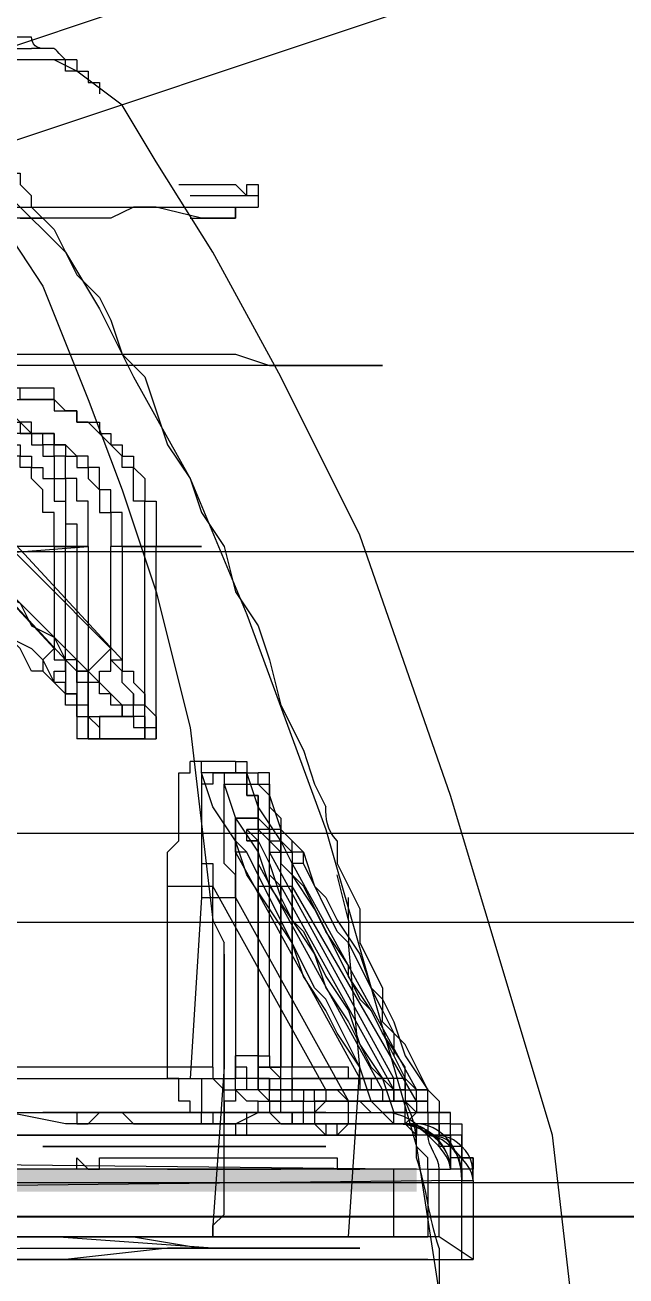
# Model space of a CAD drawing. Header units: millimetres. Extents: x 25083 to 52777, y 24772 to 45779.
# Drawn here: x 39278.65 to 39298.36, y 33704.26 to 33745.31 of the extents above; entities that cross this region are included whole.
import ezdxf

# ---------------------------------------------------------------- set-up
doc = ezdxf.new("R2010")
doc.units = ezdxf.units.MM
doc.layers.add('小车', color=7, linetype='Continuous')
doc.styles.get("Standard").update_dxf_attribs({"font": ''})
doc.styles.get('Standard').set_extended_font_data('SimSun')
doc.dimstyles.new('15', dxfattribs={"dimtxt": 15, "dimasz": 10, "dimexe": 2, "dimexo": 1, "dimgap": 1, "dimtad": 1, "dimdsep": 46, "dimtxsty": 'Standard', "dimcen": 2.5, "dimadec": 0, "dimazin": 0, "dimtfac": 1, "dimtmove": 2, "dimatfit": 3, "dimfxl": 1, "dimtolj": 1, "dimarcsym": 0})
doc.dimstyles.new('ISO-25', dxfattribs={"dimtxt": 2.5, "dimasz": 2.5, "dimexe": 1.25, "dimexo": 0.625, "dimtad": 1, "dimtxsty": 'Standard', "dimcen": 2.5, "dimadec": 0, "dimazin": 0, "dimtfac": 1, "dimtmove": 0, "dimatfit": 3, "dimfxl": 1, "dimarcsym": 0})

# ---------------------------------------------------------------- blocks, each defined once
blk = doc.blocks.new('*D925')
at = {"color": 0, "lineweight": -2}
for p, q in [((29677.862, 34881.662), (29677.862, 32448.293)), ((40733.017, 34757.645), (40733.017, 32448.293)), ((29680.362, 32449.543), (40730.517, 32449.543))]:
    blk.add_line(p, q, dxfattribs=at)
at = {"color": 0}
for points in [[(29680.362, 32449.96), (29680.362, 32449.127), (29677.862, 32449.543)], [(40730.517, 32449.127), (40730.517, 32449.96), (40733.017, 32449.543)]]:
    blk.add_solid(points, dxfattribs=at)
at = {"layer": 'DEFPOINTS', "color": 0}
for p in [(29677.862, 34882.287), (40733.017, 34758.27), (40733.017, 32449.543)]:
    blk.add_point(p, dxfattribs=at)
at = {"color": 0, "insert": (35205.439, 32451.628), "char_height": 2.5, "attachment_point": 5}
blk.add_mtext('11055,15', dxfattribs=at)
blk = doc.blocks.new('zw$D2F4')
h = blk.add_hatch(color=7)
edge = h.paths.add_edge_path(flags=0)
edge.add_spline(control_points=[(528.444, 114.007), (528.444, 114.007), (528.444, 124.777), (528.444, 124.777), (528.444, 124.777), (527.701, 124.777), (527.701, 124.777), (527.701, 124.777), (527.701, 114.007), (527.701, 114.007), (527.701, 114.007), (528.444, 114.007), (528.444, 114.007), (528.444, 114.007), (528.444, 114.007), (528.444, 114.007)], knot_values=[0, 0, 0, 0, 1, 1, 1, 2, 2, 2, 3, 3, 3, 4, 4, 4, 5, 5, 5, 5], degree=3, periodic=0)
edge = h.paths.add_edge_path(flags=0)
edge.add_spline(control_points=[(528.444, 135.546), (528.444, 135.546), (528.444, 167.483), (528.444, 167.483), (528.444, 167.483), (527.701, 167.483), (527.701, 167.483), (527.701, 167.483), (527.701, 135.546), (527.701, 135.546), (527.701, 135.546), (528.444, 135.546), (528.444, 135.546), (528.444, 135.546), (528.444, 135.546), (528.444, 135.546)], knot_values=[0, 0, 0, 0, 1, 1, 1, 2, 2, 2, 3, 3, 3, 4, 4, 4, 5, 5, 5, 5], degree=3, periodic=0)
edge = h.paths.add_edge_path(flags=0)
edge.add_spline(control_points=[(528.444, 177.881), (528.444, 177.881), (528.444, 188.65), (528.444, 188.65), (528.444, 188.65), (527.701, 188.65), (527.701, 188.65), (527.701, 188.65), (527.701, 177.881), (527.701, 177.881), (527.701, 177.881), (528.444, 177.881), (528.444, 177.881), (528.444, 177.881), (528.444, 177.881), (528.444, 177.881)], knot_values=[0, 0, 0, 0, 1, 1, 1, 2, 2, 2, 3, 3, 3, 4, 4, 4, 5, 5, 5, 5], degree=3, periodic=0)
edge = h.paths.add_edge_path(flags=0)
edge.add_spline(control_points=[(528.444, 199.42), (528.444, 199.42), (528.444, 231.357), (528.444, 231.357), (528.444, 231.357), (527.701, 231.357), (527.701, 231.357), (527.701, 231.357), (527.701, 199.42), (527.701, 199.42), (527.701, 199.42), (528.444, 199.42), (528.444, 199.42), (528.444, 199.42), (528.444, 199.42), (528.444, 199.42)], knot_values=[0, 0, 0, 0, 1, 1, 1, 2, 2, 2, 3, 3, 3, 4, 4, 4, 5, 5, 5, 5], degree=3, periodic=0)
at = {"color": 7, "lineweight": 5}
for points in [[(554.81, 200.534), (554.81, 214.645), (554.439, 217.988), (554.439, 344.25), (554.439, 353.534), (554.439, 356.133), (554.81, 361.704), (554.81, 372.473)], [(554.81, 372.473), (555.182, 372.473), (555.182, 372.102), (554.81, 371.359), (554.81, 368.759), (555.182, 368.017), (555.182, 228.757), (555.182, 219.102), (555.182, 205.362), (554.81, 204.247), (554.81, 200.534)], [(525.844, 201.277), (525.844, 207.59), (525.473, 210.932), (525.473, 355.391), (525.473, 360.59), (525.473, 363.932), (525.844, 366.531), (525.844, 371.359)], [(525.844, 371.359), (525.844, 367.274), (526.216, 365.417), (526.216, 217.616), (526.216, 212.046), (526.216, 208.704), (525.844, 206.476), (525.844, 201.277)], [(560.009, 205.362), (559.638, 205.362), (559.638, 206.476), (560.009, 207.961), (560.009, 208.704), (559.638, 209.446), (559.638, 253.267), (559.267, 265.893), (559.267, 305.628), (559.638, 318.255), (559.638, 340.908), (559.638, 349.82), (559.638, 363.56), (560.009, 365.046), (559.638, 366.16), (559.638, 366.903), (560.009, 367.274)], [(560.009, 367.274), (560.009, 343.878), (560.381, 341.65), (560.381, 232.099), (560.009, 232.099), (560.009, 223.187), (560.009, 205.362)], [(548.497, 301.915), (548.497, 215.017), (548.869, 210.189)], [(525.473, 262.922), (525.473, 218.73), (525.844, 212.417), (525.844, 203.133)], [(525.844, 206.104), (526.216, 211.303), (526.216, 262.179)], [(530.301, 235.07), (530.301, 200.534)], [(526.216, 199.048), (526.216, 233.956)], [(528.815, 233.956), (528.444, 199.048)], [(529.558, 199.048), (529.558, 232.842)], [(525.473, 199.048), (525.473, 231.728)], [(525.473, 231.728), (525.473, 197.934)], [(528.072, 197.934), (527.701, 231.728)], [(548.869, 210.561), (548.869, 213.16), (549.24, 215.017), (549.24, 227.272)], [(531.786, 207.59), (531.786, 223.558)], [(529.929, 205.733), (529.929, 210.932), (530.301, 212.789), (530.301, 222.444)], [(531.043, 222.073), (531.415, 220.587), (531.415, 206.847)], [(529.558, 220.959), (529.558, 204.99)], [(526.216, 220.587), (526.216, 199.048)], [(528.444, 205.733), (528.444, 220.216)], [(544.784, 211.675), (544.784, 212.046), (545.526, 212.417), (545.898, 212.789), (546.64, 213.16), (546.64, 213.531), (547.012, 213.903), (547.755, 214.274), (548.126, 215.017), (548.497, 215.017), (548.869, 215.76), (549.24, 216.131), (549.983, 216.502)], [(549.611, 216.131), (549.611, 215.76), (548.869, 215.388), (546.269, 212.789), (545.898, 212.789), (545.526, 212.046), (545.155, 211.675), (544.412, 211.303)], [(550.725, 216.131), (545.526, 211.303)], [(545.155, 210.932), (550.354, 215.76)], [(549.983, 215.388), (549.24, 214.645), (548.497, 214.274), (548.126, 213.531), (547.383, 213.16), (547.012, 212.417), (546.269, 212.046), (545.898, 211.303), (545.155, 210.932), (544.784, 210.561)], [(554.068, 215.388), (554.068, 214.274), (553.696, 214.274), (553.696, 213.531), (553.325, 213.16), (553.325, 212.789), (552.954, 212.789), (552.954, 212.417), (552.582, 212.417), (552.582, 212.046), (552.211, 212.046), (552.211, 211.675), (551.839, 211.675), (551.839, 211.303), (551.097, 211.303), (551.097, 210.932), (549.611, 210.932), (549.611, 210.561), (548.869, 210.561)], [(544.412, 209.818), (547.383, 212.789), (548.126, 213.16), (548.126, 213.531), (549.611, 215.017)], [(548.869, 210.189), (550.354, 210.189), (550.354, 210.561), (551.097, 210.561), (551.097, 210.932), (551.839, 210.932), (551.839, 211.303), (552.211, 211.303), (552.211, 211.675), (552.582, 211.675), (552.582, 212.046), (552.954, 212.046), (552.954, 212.417), (553.325, 212.789), (553.325, 213.531), (553.696, 213.531), (553.696, 215.017)], [(548.869, 211.303), (549.983, 211.303), (549.983, 211.675), (550.725, 211.675), (551.097, 212.046), (551.468, 212.046), (551.468, 212.417), (551.839, 212.417), (551.839, 212.789), (552.211, 212.789), (552.211, 213.16), (552.582, 213.16), (552.582, 213.903), (552.954, 213.903), (552.954, 215.017)], [(545.526, 209.446), (550.354, 214.274)], [(552.582, 214.645), (552.582, 213.16), (552.211, 212.789), (552.211, 212.417), (551.839, 212.417), (551.839, 212.046), (551.468, 212.046), (551.468, 211.675), (551.097, 211.675), (551.097, 211.303), (550.354, 211.303), (550.354, 210.932), (548.869, 210.932)], [(562.609, 214.645), (562.98, 214.645), (562.98, 214.274), (564.094, 214.274), (564.094, 213.903), (564.466, 213.903), (564.466, 213.531), (564.837, 213.531), (564.837, 213.16), (565.208, 212.789), (565.208, 212.046)], [(550.354, 213.903), (545.155, 209.075)], [(552.954, 213.531), (552.954, 212.417), (552.582, 212.046), (552.582, 211.303), (552.211, 211.303), (552.211, 210.932), (551.839, 210.932), (551.839, 210.561), (551.468, 210.561), (551.468, 210.189), (551.097, 210.189), (550.725, 209.818), (549.983, 209.818), (549.983, 209.446), (548.869, 209.446)], [(559.638, 213.16), (557.41, 211.675), (553.696, 210.189), (550.725, 209.075), (547.383, 207.961), (542.927, 206.847), (536.614, 206.104), (535.871, 205.733)], [(548.869, 209.075), (549.983, 209.075), (549.983, 209.446), (550.725, 209.446), (550.725, 209.818), (551.468, 209.818), (551.468, 210.189), (551.839, 210.189), (551.839, 210.561), (552.211, 210.932), (552.211, 211.303), (552.582, 211.303), (552.582, 212.789), (552.954, 212.789), (552.954, 213.16)], [(548.869, 208.332), (550.354, 208.332), (550.354, 208.704), (551.468, 208.704), (551.468, 209.075), (551.839, 209.075), (552.582, 209.818), (552.954, 210.189), (552.954, 210.561), (553.325, 210.561), (553.325, 210.932), (553.696, 211.303), (553.696, 212.417), (554.068, 212.417), (554.068, 213.16)], [(553.696, 211.303), (554.068, 211.303), (554.068, 212.789), (554.068, 213.16)], [(565.58, 212.046), (565.58, 213.16)], [(560.381, 212.789), (558.524, 210.932), (556.667, 209.818), (554.439, 208.704), (551.097, 206.847), (546.64, 204.99), (539.585, 202.391), (529.187, 199.42)], [(553.696, 212.789), (553.696, 211.303), (553.325, 211.303), (553.325, 210.561), (552.954, 210.561), (552.954, 209.818), (552.582, 209.818), (552.582, 209.446), (552.211, 209.446), (552.211, 209.075), (551.839, 209.075), (551.839, 208.704), (551.468, 208.704), (551.097, 208.332), (550.354, 208.332), (550.354, 207.961), (548.869, 207.961)], [(553.696, 212.789), (553.696, 211.303)], [(561.123, 212.789), (561.123, 212.417), (560.752, 212.417), (560.381, 212.046)], [(564.837, 212.046), (564.837, 212.789)], [(559.638, 212.417), (559.638, 211.675)], [(560.009, 212.046), (559.267, 211.303), (557.781, 210.561), (557.038, 209.818), (556.296, 209.446), (555.182, 209.075), (554.439, 208.332), (552.211, 207.59), (551.097, 206.847), (549.983, 206.476), (548.869, 205.733), (547.383, 205.362), (546.269, 204.619), (545.155, 204.247), (543.67, 203.876), (542.184, 203.133), (541.07, 202.762), (540.327, 202.391)], [(564.837, 211.303), (564.837, 212.046)], [(564.837, 211.303), (564.837, 212.046)], [(529.187, 202.391), (529.187, 208.332), (529.187, 209.075), (529.187, 211.675)], [(529.187, 211.675), (529.187, 205.362), (529.187, 204.619), (529.187, 202.391)], [(530.301, 211.675), (530.301, 210.561), (529.929, 210.561), (529.929, 210.189), (530.301, 209.818), (530.301, 209.075), (529.929, 208.704), (529.929, 205.362), (530.301, 204.619), (530.301, 204.247), (529.929, 203.876), (529.929, 203.505), (530.301, 203.505), (530.301, 202.391)], [(530.301, 202.391), (530.301, 210.189), (530.301, 211.675)], [(543.298, 210.561), (543.67, 210.561), (543.67, 210.932), (544.041, 210.932), (544.784, 211.675)], [(545.526, 211.303), (545.155, 211.675), (544.784, 211.675)], [(542.927, 209.818), (543.298, 210.189), (543.67, 210.189), (543.67, 210.561), (544.041, 210.561), (544.041, 210.932), (544.412, 210.932), (544.412, 211.303)], [(545.526, 211.303), (545.155, 211.303), (545.155, 210.932), (544.041, 210.932)], [(544.412, 211.303), (544.784, 211.303), (544.784, 210.932), (545.155, 210.932)], [(548.869, 211.303), (545.526, 211.303)], [(548.869, 211.303), (548.869, 210.561)], [(564.466, 210.561), (564.837, 211.303)], [(564.466, 210.561), (564.466, 210.932), (564.837, 210.932), (564.837, 211.303)], [(528.444, 201.277), (528.444, 207.218), (528.444, 207.961), (528.444, 210.561)], [(528.444, 210.561), (528.815, 210.561), (528.444, 210.189), (528.444, 209.818), (528.815, 209.818), (528.815, 204.247), (528.815, 203.505), (528.815, 202.019), (528.444, 202.019), (528.444, 201.277)], [(529.558, 210.561), (529.558, 202.762), (529.558, 202.391), (529.558, 201.277)], [(529.558, 201.277), (529.558, 209.075), (529.558, 210.561)], [(544.041, 210.932), (544.041, 210.561), (542.555, 210.561)], [(548.869, 210.561), (542.555, 210.561)], [(543.298, 210.561), (542.555, 210.561)], [(542.555, 208.332), (542.555, 210.561)], [(543.298, 210.561), (543.67, 210.561), (543.67, 210.932), (544.041, 210.932)], [(543.298, 208.704), (543.298, 209.075), (543.67, 209.075), (543.67, 209.446), (544.041, 209.446), (544.041, 209.818), (544.412, 209.818), (544.412, 210.189), (544.784, 210.189), (544.784, 210.561)], [(543.298, 210.561), (543.298, 208.704)], [(543.67, 210.189), (544.412, 210.189), (544.412, 210.561), (545.155, 210.561), (545.155, 210.932)], [(544.784, 210.561), (544.784, 210.189), (545.526, 209.446)], [(545.155, 210.932), (548.869, 210.932)], [(548.869, 210.189), (548.869, 210.932)], [(563.352, 209.075), (564.466, 210.561)], [(564.837, 210.561), (564.466, 210.561), (564.466, 210.189), (564.094, 210.189), (564.094, 209.818), (563.723, 209.818)], [(548.869, 210.189), (542.555, 210.189)], [(542.555, 210.189), (543.67, 210.189)], [(542.927, 209.818), (542.555, 209.818), (542.555, 210.189)], [(542.555, 210.189), (542.555, 207.961)], [(543.67, 210.189), (543.298, 210.189), (542.927, 209.818)], [(543.298, 208.332), (543.298, 209.818), (542.927, 209.818)], [(543.298, 208.332), (543.298, 208.704), (543.67, 208.704), (543.67, 209.075), (544.412, 209.818)], [(544.412, 209.818), (544.784, 209.818), (544.784, 209.446), (545.155, 209.446), (545.155, 209.075)], [(544.041, 208.704), (544.412, 209.075), (544.784, 209.075), (545.155, 209.446), (545.526, 209.446)], [(545.526, 209.446), (548.869, 209.446)], [(548.869, 208.332), (548.869, 209.446)], [(526.216, 209.075), (526.216, 204.99)], [(526.216, 204.99), (526.216, 209.075)], [(544.041, 208.704), (543.67, 208.704), (543.67, 209.075), (543.298, 209.075), (543.298, 208.704)], [(545.155, 209.075), (544.784, 209.075), (544.784, 208.704), (544.412, 208.704), (544.041, 208.332), (543.67, 208.332)], [(548.869, 209.075), (545.155, 209.075)], [(548.869, 209.075), (548.869, 207.961)], [(561.495, 207.961), (563.352, 209.075)], [(526.216, 208.704), (526.216, 206.476), (526.216, 205.362)], [(526.216, 204.99), (526.216, 207.59), (526.216, 208.704)], [(526.216, 208.704), (526.216, 206.476), (526.216, 204.99)], [(529.187, 208.704), (529.187, 206.104), (529.187, 205.733), (529.187, 204.99)], [(529.187, 204.99), (529.187, 207.961), (529.187, 208.704)], [(542.555, 208.332), (543.67, 208.332), (543.67, 208.704), (544.041, 208.704)], [(543.298, 208.704), (542.927, 208.704), (542.927, 208.332), (542.555, 208.332)], [(542.555, 208.332), (548.869, 208.332)], [(543.67, 208.332), (543.298, 207.961), (542.555, 207.961)], [(543.298, 208.332), (542.927, 208.332), (542.927, 207.961), (542.555, 207.961)], [(543.298, 208.332), (543.67, 208.332)], [(548.869, 206.476), (548.869, 208.332)], [(519.903, 193.849), (529.558, 194.963), (540.699, 198.306), (549.24, 201.277), (554.439, 203.876), (558.524, 206.104), (561.495, 207.961)], [(525.473, 203.876), (525.473, 207.961)], [(525.473, 207.961), (525.473, 203.876)], [(542.555, 207.961), (548.869, 207.961)], [(548.869, 207.961), (548.869, 206.476)], [(525.473, 207.59), (525.473, 205.362), (525.473, 204.247)], [(525.473, 204.247), (525.473, 206.104), (525.473, 207.59)], [(525.473, 203.876), (525.473, 206.476), (525.473, 207.59)], [(525.473, 207.59), (525.473, 205.362), (525.473, 204.99), (525.473, 203.876)], [(528.444, 207.59), (528.444, 204.99), (528.444, 204.619), (528.444, 203.876)], [(528.444, 203.876), (528.444, 206.847), (528.444, 207.59)], [(529.929, 205.733), (529.929, 206.476), (530.301, 206.476), (530.301, 206.847), (530.672, 206.847), (530.672, 207.218), (531.415, 207.218), (531.415, 207.59), (531.786, 207.59)], [(531.786, 207.59), (537.728, 207.59)], [(531.786, 206.104), (531.786, 207.59)], [(537.728, 207.59), (537.728, 206.104)], [(537.728, 207.59), (538.842, 207.59), (539.213, 207.218), (541.441, 207.218), (541.441, 206.847), (541.813, 206.847)], [(560.752, 207.218), (560.752, 205.362), (560.381, 204.99), (560.752, 204.99), (560.752, 204.619), (560.381, 204.619)], [(531.415, 206.847), (531.415, 206.476), (530.301, 206.476), (530.301, 206.104), (529.929, 206.104), (529.929, 205.362), (529.558, 205.362), (529.558, 204.99)], [(530.672, 200.905), (531.786, 201.277), (532.9, 202.019), (533.643, 202.391), (534.757, 203.133), (535.871, 203.505), (538.099, 204.99), (539.213, 205.362), (540.327, 206.104), (541.441, 206.476)], [(537.356, 206.476), (531.415, 206.847)], [(531.415, 206.847), (531.415, 205.362)], [(541.441, 206.104), (541.07, 206.104), (541.07, 206.476), (540.327, 206.476), (539.956, 206.476), (537.356, 206.476)], [(537.356, 206.476), (537.356, 205.362)], [(541.441, 206.476), (539.956, 206.476), (539.585, 206.476), (538.471, 206.476), (538.471, 206.104), (537.728, 206.104)], [(541.441, 206.476), (541.813, 206.476), (541.813, 206.847)], [(559.638, 206.847), (559.638, 205.362), (560.009, 205.362), (560.009, 204.619)], [(560.381, 204.619), (560.381, 205.733), (560.381, 206.847)], [(525.844, 205.733), (525.844, 206.104)], [(525.844, 205.733), (525.844, 206.104)], [(526.587, 206.104), (526.216, 206.104)], [(526.587, 206.104), (526.216, 206.104), (526.216, 205.733)], [(535.5, 205.733), (531.786, 205.733), (526.587, 206.104)], [(526.587, 206.104), (526.958, 205.733), (535.5, 205.733)], [(531.043, 202.391), (537.728, 206.104)], [(531.786, 206.104), (531.415, 206.104), (531.043, 205.733), (531.043, 205.362)], [(531.786, 206.104), (537.728, 206.104)], [(541.441, 206.104), (541.441, 205.733), (541.07, 205.733)], [(525.844, 203.133), (525.844, 204.247), (525.844, 205.733)], [(529.929, 202.762), (529.929, 205.733)], [(531.043, 205.362), (530.672, 205.362), (530.672, 205.733), (529.929, 205.733)], [(541.07, 205.733), (539.956, 205.362), (538.842, 204.619), (537.728, 204.247), (535.5, 202.762), (534.386, 202.391), (533.272, 201.648), (532.529, 201.277), (531.415, 200.534), (530.301, 200.162)], [(535.5, 205.733), (535.871, 205.733)], [(537.356, 205.362), (538.099, 205.362), (538.471, 205.733), (541.07, 205.733)], [(537.356, 205.362), (530.672, 201.648)], [(530.672, 204.619), (530.672, 204.99), (531.043, 205.362), (531.415, 205.362)], [(531.043, 202.391), (531.043, 205.362)], [(531.043, 204.619), (531.043, 204.99), (531.415, 204.99), (531.415, 205.362), (531.786, 205.362), (532.157, 205.362)], [(537.356, 205.362), (531.415, 205.362)], [(538.842, 205.362), (531.415, 201.277)], [(531.415, 204.619), (531.415, 204.99), (531.786, 204.99), (531.786, 205.362), (532.157, 205.362)], [(538.842, 205.362), (532.157, 205.362)], [(539.956, 205.362), (532.157, 205.362)], [(532.157, 204.619), (532.157, 205.362)], [(541.813, 205.362), (541.813, 204.99), (540.699, 204.99), (540.699, 204.619), (540.327, 204.619), (537.728, 204.619)], [(538.842, 204.99), (539.213, 205.362), (539.956, 205.362)], [(538.842, 204.99), (538.842, 205.362)], [(538.842, 205.362), (539.956, 205.362)], [(539.956, 204.619), (539.956, 205.362)], [(539.956, 205.362), (539.956, 204.619)], [(541.813, 205.362), (541.441, 205.362), (541.441, 204.99)], [(529.558, 204.99), (529.558, 202.019)], [(529.558, 204.99), (530.301, 204.99), (530.301, 204.619), (530.672, 204.619)], [(539.585, 204.99), (539.213, 204.619), (538.471, 204.247), (537.356, 203.876), (536.614, 203.505), (536.242, 203.133), (534.757, 202.391), (533.643, 201.648), (532.529, 201.277), (531.786, 200.905), (531.043, 200.162)], [(531.415, 199.791), (531.786, 199.791), (532.9, 200.534), (533.643, 200.905), (534.757, 201.648), (535.128, 201.648), (536.242, 202.391), (536.985, 202.762), (538.099, 203.505), (538.471, 203.505), (539.213, 203.876), (540.327, 204.619), (541.441, 204.99)], [(531.415, 201.277), (531.786, 201.277), (534.014, 202.391), (534.386, 202.762), (538.842, 204.99)], [(537.728, 203.876), (538.099, 204.247), (539.213, 204.247), (539.585, 204.619), (540.699, 204.619), (540.699, 204.99), (541.441, 204.99)], [(539.213, 204.99), (539.213, 204.619), (538.471, 204.619)], [(538.471, 204.619), (539.213, 204.619), (539.213, 204.99), (539.585, 204.99)], [(539.213, 204.99), (539.585, 204.99)], [(539.213, 204.99), (539.585, 204.99)], [(539.585, 203.876), (539.585, 204.99)], [(531.786, 204.619), (531.043, 204.619), (530.672, 204.247), (530.301, 204.247), (530.301, 203.876), (530.301, 203.505), (529.929, 203.505), (529.929, 203.133)], [(530.672, 204.619), (530.672, 201.648)], [(530.672, 203.876), (530.672, 204.247), (531.043, 204.247), (531.043, 204.619), (531.415, 204.619), (531.786, 204.619)], [(531.043, 200.534), (538.471, 204.619)], [(531.043, 200.905), (531.043, 204.619)], [(541.07, 204.619), (540.699, 204.247), (539.585, 203.876), (538.842, 203.133), (537.728, 202.762), (537.356, 202.391), (536.614, 202.019), (535.5, 201.277), (534.386, 200.905), (534.014, 200.534), (533.272, 200.162), (532.157, 199.791), (531.043, 199.048)], [(531.043, 204.619), (531.415, 204.619)], [(531.043, 203.876), (531.043, 204.619)], [(531.043, 203.876), (531.043, 204.247), (531.415, 204.247), (531.415, 204.619), (531.786, 204.619), (532.157, 204.619)], [(531.786, 204.619), (531.415, 204.619), (531.415, 204.247), (531.043, 204.247), (531.043, 203.876)], [(531.415, 204.619), (531.415, 201.277)], [(531.415, 200.534), (531.415, 201.648), (531.786, 201.648), (531.786, 204.619)], [(531.786, 204.619), (538.471, 204.619)], [(537.728, 204.619), (531.786, 204.619)], [(538.471, 204.619), (531.786, 204.619)], [(531.786, 204.619), (531.786, 203.876)], [(531.786, 204.619), (531.786, 203.876)], [(539.956, 204.619), (532.157, 204.619)], [(532.157, 204.619), (532.157, 204.247)], [(537.728, 203.876), (538.842, 203.876), (539.213, 204.247), (541.441, 204.247), (541.441, 204.619)], [(541.07, 204.619), (541.07, 204.247), (540.327, 204.247), (539.956, 203.876), (539.213, 203.876), (538.842, 203.505), (538.471, 203.505), (538.099, 203.505), (537.728, 203.505)], [(537.728, 204.619), (537.728, 203.876)], [(539.956, 204.619), (539.585, 204.247), (539.213, 204.247), (539.213, 203.876), (538.842, 203.876)], [(539.956, 204.619), (539.585, 204.619), (539.213, 204.247), (538.842, 204.247)], [(541.07, 204.619), (541.441, 204.619)], [(560.381, 204.619), (560.009, 204.619)], [(531.415, 200.162), (538.842, 204.247)], [(532.157, 204.247), (531.786, 204.247), (531.415, 203.876), (531.415, 203.505)], [(532.157, 204.247), (538.842, 204.247)], [(538.842, 204.247), (538.842, 203.876)], [(529.558, 202.391), (529.929, 202.762), (529.929, 203.505), (530.301, 203.505), (530.301, 203.876), (531.415, 203.876)], [(530.672, 203.876), (530.672, 200.534)], [(530.672, 203.876), (530.672, 203.133)], [(530.672, 203.133), (530.672, 203.505), (531.043, 203.505), (531.043, 203.876), (531.415, 203.876), (531.786, 203.876)], [(530.672, 203.876), (531.043, 203.876)], [(537.728, 203.876), (531.043, 200.162)], [(531.043, 200.162), (531.043, 203.876)], [(531.043, 200.534), (531.043, 203.876)], [(531.043, 203.505), (531.043, 203.876), (531.415, 203.876), (531.786, 203.876)], [(531.043, 203.876), (531.043, 203.505), (531.415, 203.505)], [(531.415, 203.876), (537.728, 203.876)], [(531.415, 203.876), (531.415, 203.505)], [(531.415, 203.876), (531.415, 200.534)], [(538.842, 203.876), (538.471, 203.876), (537.728, 203.133), (534.014, 201.277), (533.643, 200.905), (531.415, 199.791)], [(531.786, 203.876), (539.585, 203.876)], [(537.728, 203.876), (531.786, 203.876)], [(531.786, 203.505), (531.786, 203.876)], [(537.728, 203.876), (537.728, 203.505)], [(538.471, 203.133), (538.842, 203.133), (538.842, 203.505), (539.213, 203.505), (539.585, 203.876)], [(539.213, 203.876), (538.842, 203.876), (538.842, 203.505), (538.471, 203.505)], [(539.213, 203.876), (539.585, 203.876)], [(539.585, 203.876), (539.213, 203.876)], [(529.929, 203.133), (530.672, 203.133), (530.672, 203.505), (531.043, 203.505)], [(530.672, 199.42), (537.728, 203.505)], [(531.415, 203.505), (531.043, 203.505), (531.043, 203.133), (530.672, 203.133), (530.672, 202.762)], [(538.471, 203.505), (531.043, 199.42)], [(531.043, 203.505), (531.043, 200.162)], [(531.043, 202.762), (531.043, 203.505), (531.786, 203.505)], [(531.415, 203.505), (537.728, 203.505)], [(531.415, 200.162), (531.415, 203.505)], [(538.471, 203.505), (531.786, 203.505)], [(538.471, 203.133), (538.471, 203.505)], [(530.672, 202.762), (529.929, 202.762), (529.929, 202.391), (529.558, 202.391)], [(529.929, 203.133), (529.929, 200.162)], [(529.929, 199.791), (529.929, 203.133)], [(531.043, 202.391), (530.672, 202.391), (530.301, 202.762), (529.929, 202.762)], [(529.929, 200.162), (529.929, 202.762)], [(530.672, 203.133), (530.672, 199.791)], [(530.672, 203.133), (530.672, 202.762), (531.043, 202.762)], [(530.672, 199.42), (530.672, 202.762)], [(531.043, 199.048), (532.529, 199.791), (533.272, 200.534), (533.643, 200.534), (535.871, 201.648), (536.242, 202.019), (538.471, 203.133)], [(531.043, 202.762), (531.043, 199.42)], [(529.558, 199.42), (529.558, 202.391)], [(529.558, 202.391), (529.558, 202.019), (529.929, 201.648), (529.929, 199.42)], [(530.672, 200.905), (530.672, 201.648), (531.043, 202.019), (531.043, 202.391)], [(529.558, 202.019), (529.558, 199.42)], [(529.558, 202.019), (529.929, 202.019), (529.929, 201.648), (530.672, 201.648)], [(539.213, 202.019), (538.471, 202.019), (536.985, 201.277), (535.871, 201.277), (534.386, 200.534), (533.643, 200.534), (532.9, 200.162), (532.157, 200.162), (531.415, 199.791), (530.672, 199.791)], [(536.614, 201.648), (538.099, 202.019)], [(526.216, 201.648), (531.786, 201.277), (535.871, 201.648)], [(528.444, 200.162), (528.444, 201.648)], [(530.672, 201.648), (530.672, 201.277), (530.301, 200.905), (530.301, 200.162)], [(536.614, 201.648), (535.871, 201.648)], [(531.415, 201.277), (531.043, 201.277), (531.043, 200.905)], [(531.415, 201.277), (531.415, 200.905), (531.043, 200.905), (531.043, 200.534)], [(529.929, 200.162), (530.301, 200.162), (530.301, 200.534), (530.672, 200.905)], [(531.043, 200.905), (531.043, 200.162)], [(531.043, 200.534), (531.043, 200.905)], [(528.444, 199.048), (528.815, 199.048), (529.187, 199.42), (529.558, 199.42), (529.929, 199.791), (529.929, 200.162), (530.301, 200.162), (530.301, 200.534)], [(529.929, 200.162), (530.301, 200.534)], [(530.672, 200.162), (530.672, 200.534)], [(531.043, 200.534), (530.672, 200.534)], [(531.043, 200.534), (531.043, 199.791)], [(531.043, 200.162), (531.043, 200.534)], [(526.216, 200.162), (528.444, 200.162)], [(529.558, 199.42), (529.929, 199.42), (529.929, 199.791), (530.301, 199.791), (530.301, 200.162)], [(529.929, 199.791), (529.929, 200.162)], [(529.929, 200.162), (529.929, 199.791), (530.672, 199.791)], [(529.929, 200.162), (529.929, 199.791), (530.301, 199.42), (530.301, 199.048)], [(531.043, 200.162), (530.672, 200.162)], [(530.672, 199.791), (530.672, 200.162), (531.043, 200.162)], [(530.672, 199.048), (530.672, 200.162)], [(531.043, 200.162), (531.043, 199.791), (531.415, 199.791)], [(531.043, 199.791), (531.043, 200.162)], [(531.043, 200.162), (531.415, 200.162)], [(531.415, 199.791), (531.415, 200.162)], [(529.929, 199.791), (529.929, 199.42)], [(530.301, 199.048), (530.301, 199.42), (530.672, 199.791)], [(530.672, 199.048), (530.672, 199.42), (531.043, 199.42), (531.415, 199.791)], [(530.672, 199.048), (530.672, 199.791)], [(530.672, 199.791), (530.672, 199.42), (531.043, 199.42)], [(531.415, 199.791), (531.043, 199.791)], [(529.187, 199.42), (519.531, 197.934)], [(528.072, 197.563), (528.444, 197.563), (528.444, 197.934), (529.187, 197.934), (529.187, 198.306), (529.558, 198.306), (529.558, 199.42)], [(529.558, 199.048), (529.558, 199.42)], [(529.558, 199.42), (529.929, 199.42)], [(529.929, 198.306), (529.929, 199.048), (529.558, 199.048), (529.558, 199.42)], [(530.301, 199.048), (529.929, 199.048), (529.929, 199.42), (529.558, 199.42)], [(530.672, 199.42), (530.301, 199.42), (530.301, 199.048)], [(530.672, 199.42), (531.043, 199.42), (531.043, 199.048)], [(531.043, 199.048), (531.043, 199.42)], [(525.844, 198.677), (524.359, 198.677), (523.988, 198.306), (520.645, 198.306), (520.274, 197.934), (519.903, 197.934)], [(525.473, 197.563), (526.216, 198.677)], [(528.444, 199.048), (526.216, 199.048)], [(528.444, 199.048), (526.216, 199.048)], [(526.216, 198.677), (526.216, 199.048)], [(526.216, 198.677), (528.444, 198.677)], [(528.072, 197.934), (528.815, 197.934), (528.815, 198.306), (529.187, 198.306), (529.187, 198.677), (529.558, 198.677), (529.558, 199.048)], [(528.444, 199.048), (528.444, 198.677)], [(528.444, 198.677), (528.444, 198.306)], [(530.301, 199.048), (529.929, 199.048), (529.929, 198.677), (529.558, 198.677), (529.558, 198.306), (529.187, 198.306)], [(529.187, 198.306), (529.558, 198.306), (529.558, 198.677), (530.301, 198.677), (530.301, 199.048)], [(529.929, 198.306), (529.929, 198.677), (530.301, 198.677), (530.301, 199.048)], [(531.043, 199.048), (530.672, 198.677), (530.301, 198.677), (530.301, 198.306)], [(530.301, 198.306), (530.301, 199.048)], [(530.301, 199.048), (530.672, 199.048)], [(530.672, 199.048), (531.043, 199.048)], [(528.072, 197.934), (528.444, 197.934), (528.444, 198.306)], [(528.444, 198.306), (529.187, 198.306)], [(529.187, 198.306), (528.444, 198.306)], [(529.929, 198.306), (529.929, 197.934), (528.815, 197.934), (528.815, 197.563)], [(528.815, 197.563), (528.815, 197.934), (529.558, 197.934), (529.558, 198.306), (529.929, 198.306)], [(529.929, 198.306), (530.301, 198.306)], [(525.473, 197.934), (528.072, 197.934)], [(525.473, 197.934), (525.473, 197.563)], [(528.815, 197.563), (528.444, 197.563), (528.444, 197.934), (528.072, 197.934)], [(528.072, 197.934), (528.072, 197.563)], [(528.072, 197.563), (525.473, 197.563)], [(528.072, 197.563), (528.815, 197.563)]]:
    blk.add_lwpolyline(points, dxfattribs=at)
for points in [[(564.837, 212.046), (564.837, 212.046), (564.837, 212.046), (564.837, 212.417)], [(560.009, 212.046), (560.009, 212.046), (560.381, 212.046), (560.381, 212.046)], [(565.208, 211.303), (565.208, 211.675), (565.208, 211.675), (565.208, 212.046)], [(565.208, 212.046), (565.208, 212.046), (565.208, 212.046), (565.208, 212.046)], [(565.208, 211.675), (565.208, 211.675), (565.208, 212.046), (565.58, 212.046)], [(564.837, 210.932), (565.208, 211.303), (565.208, 211.303), (565.208, 211.303)], [(564.837, 210.561), (564.837, 210.561), (564.837, 210.932), (564.837, 210.932)], [(541.441, 204.99), (541.441, 205.733), (541.441, 206.104), (541.441, 206.476)], [(541.813, 205.362), (541.813, 205.733), (541.813, 206.104), (541.813, 206.847)], [(526.216, 206.104), (526.216, 206.104), (526.216, 206.104), (526.587, 206.104)], [(541.441, 206.104), (541.441, 205.362), (541.441, 204.99), (541.441, 204.619)], [(541.07, 205.733), (541.07, 205.362), (541.07, 204.99), (541.07, 204.619)], [(539.213, 202.019), (539.585, 202.391), (539.956, 202.391), (540.327, 202.391)], [(536.614, 201.648), (536.985, 201.648), (537.356, 201.648), (537.356, 201.648)], [(530.672, 199.048), (530.672, 199.791), (530.672, 200.162), (530.672, 200.905)], [(529.558, 199.048), (529.929, 199.42), (530.301, 199.791), (530.301, 200.534)], [(528.444, 199.42), (528.444, 199.42), (528.444, 199.791), (528.444, 200.162)], [(528.444, 198.306), (529.187, 198.306), (529.929, 199.048), (529.929, 200.162)], [(529.558, 199.048), (529.929, 199.048), (529.929, 199.791), (529.929, 200.162)], [(529.558, 199.048), (529.929, 199.42), (529.929, 199.791), (529.929, 200.162)], [(530.301, 200.162), (530.301, 199.42), (530.301, 199.048), (530.301, 198.306)], [(528.444, 198.306), (529.187, 198.306), (529.929, 199.048), (529.929, 199.791)], [(528.815, 199.42), (529.558, 199.42), (529.929, 199.42), (530.672, 199.791)], [(530.672, 199.791), (530.672, 199.42), (530.672, 199.048), (530.672, 199.048)], [(525.844, 198.677), (526.958, 199.048), (527.701, 199.048), (528.815, 199.42)], [(528.072, 197.934), (529.187, 197.934), (529.929, 198.677), (529.929, 199.42)], [(529.187, 198.306), (529.558, 198.677), (529.558, 199.048), (529.558, 199.42)], [(529.187, 198.306), (529.558, 198.306), (529.558, 199.048), (529.558, 199.42)], [(526.216, 199.048), (526.216, 199.048), (526.216, 199.048), (526.216, 199.048)], [(528.444, 198.306), (528.815, 198.306), (529.187, 198.677), (529.558, 199.048)], [(528.444, 198.306), (528.815, 198.306), (529.187, 198.677), (529.558, 199.048)], [(528.444, 198.677), (528.815, 198.677), (529.187, 199.048), (529.558, 199.048)], [(529.187, 197.934), (529.558, 198.306), (529.558, 198.677), (529.558, 199.048)], [(528.072, 197.934), (528.444, 197.934), (528.815, 197.934), (529.187, 198.306)], [(528.072, 197.563), (528.444, 197.563), (528.815, 197.934), (529.187, 198.306)], [(528.072, 197.563), (528.444, 197.563), (528.815, 197.563), (529.187, 197.934)]]:
    blk.add_open_spline(points, degree=3, dxfattribs=at)
blk = doc.blocks.new('*D469')
at = {"layer": 'DEFPOINTS', "color": 0}
for p in [(36061.191, 116692.222), (36180.039, 116685.352), (36180.039, 116527.033)]:
    blk.add_point(p, dxfattribs=at)
at = {"layer": '小车', "color": 0, "linetype": 'Continuous', "lineweight": -2}
for p, q in [((36061.191, 116691.222), (36061.191, 116525.033)), ((36180.039, 116684.352), (36180.039, 116525.033)), ((36071.191, 116527.033), (36084.175, 116527.033)), ((36170.039, 116527.033), (36146.425, 116527.033))]:
    blk.add_line(p, q, dxfattribs=at)
at = {"layer": '小车', "color": 0}
for points in [[(36071.191, 116528.7), (36071.191, 116525.366), (36061.191, 116527.033)], [(36170.039, 116528.7), (36170.039, 116525.366), (36180.039, 116527.033)]]:
    blk.add_solid(points, dxfattribs=at)
at = {"layer": '小车', "color": 0, "insert": (36115.3, 116527.033), "char_height": 15, "attachment_point": 5}
blk.add_mtext('\\A1;118.85', dxfattribs=at)
blk = doc.blocks.new('zw$AA32')
at = {"color": 6}
blk.add_lwpolyline([(791.322, 227.5), (10738.678, 227.5)], dxfattribs=at)
blk = doc.blocks.new('A$C1A4175F5')
at = {"layer": '小车', "color": 7, "lineweight": 0}
for points in [[(247.215, 563.302), (418.277, 506.188)], [(246.235, 560.502), (418.277, 503.108)], [(325.187, 523.686), (229.857, 523.686)], [(327.287, 514.447), (229.857, 514.447)], [(229.857, 511.508), (327.427, 511.508)]]:
    blk.add_lwpolyline(points, dxfattribs=at)
at = {"layer": '小车', "color": 1, "lineweight": 0}
blk.add_lwpolyline([(286.831, 502.968), (334.426, 502.968)], dxfattribs=at)
blk.add_lwpolyline([(286.831, 502.968), (334.426, 502.968)], dxfattribs=at)
at = {"layer": '小车'}
dim = blk.add_linear_dim(base=(212.358, 337.78), p1=(93.511, 502.968), p2=(212.358, 496.098), dimstyle='15', override={"dimfxl": 0.18}, dxfattribs=at)
dim.commit()
dim.dimension.update_dxf_attribs({"geometry": '*D469', "text_midpoint": (147.619, 337.78), "dimtype": 128, "insert": (-35967.681, -116189.253)})
blk = doc.blocks.new('zw$50CE')
blk.add_blockref('zw$D2F4', (22.01, 103.569))
at = {"layer": '小车', "ltscale": 10, "xscale": -1, "rotation": 270}
blk.add_blockref('A$C1A4175F5', (47.032, 0), dxfattribs=at)

msp = doc.modelspace()

# ---------------------------------------------------------------- block references
at = {"rotation": 90}
msp.add_blockref('zw$50CE', (39594.481, 33157.316), dxfattribs=at)
at = {"color": 1}
msp.add_blockref('zw$AA32', (29416.762, 33478.711), dxfattribs=at)

# ---------------------------------------------------------------- dimensions: what is measured, and where the dimension line sits
dim = msp.add_linear_dim(base=(40733.0166, 32449.5434), p1=(29677.8617, 34882.2868), p2=(40733.0166, 34758.2702), dimstyle='ISO-25')
dim.commit()
dim.dimension.update_dxf_attribs({"geometry": '*D925', "text_midpoint": (35205.4391, 32449.5434), "dimtype": 160})

doc.saveas('drawing.dxf')
